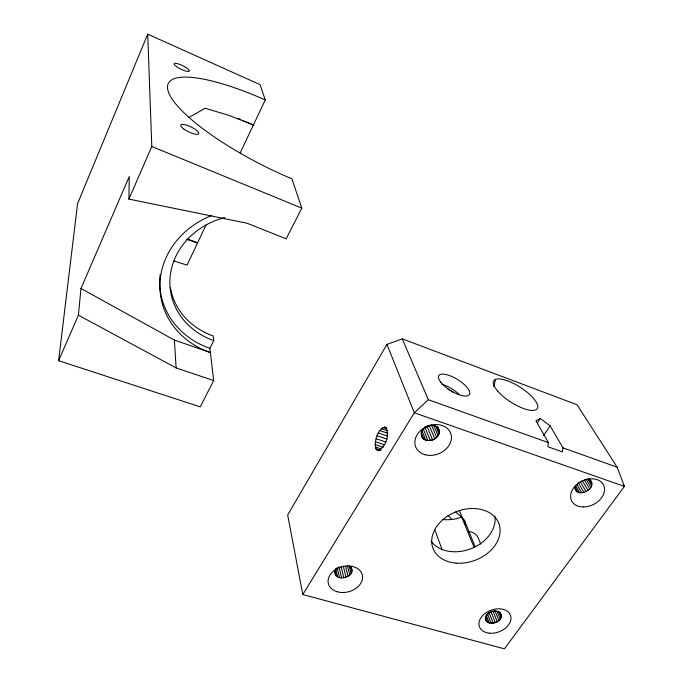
<?xml version="1.0" encoding="UTF-8"?>
<svg xmlns="http://www.w3.org/2000/svg" width="683" height="683" viewBox="0 0 683 683"><rect width="100%" height="100%" fill="white"/><g stroke="black" fill="none" stroke-linecap="round" stroke-linejoin="round"><path stroke-width="1.02" d="M589.344 478.809C600.28 489.037 573.344 500.571 575.359 485.519M240.16 152.941L265.252 99.94A119.226 30.018 27.1 0 0 168.325 91.693A119.226 30.018 27.1 0 0 291.906 178.844L301.809 208.153L286.151 238.785L247.118 223.264L128.908 199.086L129.258 176.521L80.987 288.499L78.4 315.187L58.601 360.684L200.239 406.855L213.677 380.576L209.903 348.347A82.626 73.627 -9.2 0 1 160.155 274.506M439.007 429.846L436.65 426.764C431.28 423.52 423.614 426.371 421.471 432.228L421.513 436.147L423.895 439.203C429.257 442.379 436.83 439.562 439.007 433.765L439.007 429.846L437.76 426.918M375.163 444.548C375.778 438.145 377.75 429.598 384.418 427.114L385.69 427.49C389.925 434.729 385.801 447.203 378.1 450.515L375.906 448.859L375.163 444.548L383.223 447.237M335.84 569.263C329.991 584.597 361.401 576.742 349.226 565.908M58.601 360.684L77.589 203.611L147.716 34.15L260.086 84.658L265.252 99.94M562.98 447.843L562.399 451.881L547.834 446.699L548.44 442.644L535.976 420.737L540.27 418.457L550.148 425.902L562.98 447.843L617.159 467.206L624.399 486.398L504.447 648.85L302.791 594.526L287.68 514.999L386.945 344.411L402.244 338.853L577.075 404.763L617.159 467.206M439.314 431.767C438.751 439.476 427.737 443.583 422.435 437.846L421.18 434.234C421.667 426.465 432.817 422.307 438.102 428.139L439.314 431.767L437.24 426.884M501.057 617.526C502.85 608.374 487.705 609.876 485.741 616.834C484.051 625.944 499.06 624.424 501.057 617.526L498.667 611.626M493.852 386.604L495.517 379.406M128.908 199.086L151.797 146.486L147.716 34.15M206.146 224.792L187.065 265.098L173.969 260.974M209.903 348.347L213.788 340.612L213.207 335.968A72.142 64.424 -9.1 0 1 170.366 287.406M302.791 594.526L414.316 412.78L428.335 399.726L548.44 442.644M537.29 422.871L540.27 418.457M543.608 435.489L550.148 425.902M189.037 117.425L205.148 108.221L228.489 115.231L253.393 124.989L244.693 121.215M475.112 546.596L464.346 520.267L461.665 516.954L457.294 518.482A36.72 28.942 -5 0 1 442.729 519.584M186.442 239.255L197.583 242.883L187.68 239.084M375.906 448.859L380.969 450.541M376.854 450.071L378.869 450.737M375.334 446.981L381.396 448.996M376.034 438.742L386.091 442.114M375.402 441.739L384.461 444.77M78.4 315.187L176.12 367.924L213.677 380.576M377.025 435.745L387.073 439.126M379.774 430.555L387.824 433.278M378.297 432.954L387.346 436.01M384.418 427.114L386.424 427.797M382.941 427.524L386.971 428.898M381.353 428.702L387.398 430.76M587.764 479.15L590.428 480.619L591.384 482.027M80.987 288.499L174.404 340.083L210.398 352.548A83.198 73.977 -9.3 0 1 159.89 285.349A83.198 73.977 -9.3 0 1 211.704 215.487M151.797 146.486L301.809 208.153M237.966 118.296L240.843 119.551M455.732 512.019L461.87 517.236M447.997 515.426L451.608 519.148M623.255 484.606L624.399 486.398L414.316 412.78L386.945 344.411M589.105 479.15L591.802 483.684M587.867 479.125L591.64 485.485M586.082 479.116L590.923 487.303M584.332 479.901L589.694 489.011M582.172 480.473L588.037 490.505M580.234 481.635L586.074 491.675M578.108 482.394L583.922 492.452M577.007 484.537L581.737 492.776M575.479 485.306L579.662 492.622M574.71 486.518L577.844 492.008M574.83 488.225L576.392 490.966M402.244 338.853L428.335 399.726M435.694 425.936L439.007 433.765M433.568 424.92L438.11 435.703M431.34 424.689L436.676 437.462M480.755 544.078L478.305 538.187A15.12 11.159 -20.3 0 0 468.051 531.511M429.103 425.133L434.806 438.913M426.969 426.166L432.638 439.954M459.207 510.252L462.801 519.08M461.665 516.954L473.959 547.134M424.681 426.73L430.299 440.535M499.794 612.011L501.39 615.938M423.178 428.762L427.959 440.595M497.019 611.208L500.204 619.088M494.927 610.653L498.889 620.514M421.821 430.281L425.774 440.142M492.87 610.858L497.207 621.718M421.138 432.305L423.895 439.203M421.266 434.892L422.435 437.846M490.957 611.746L495.269 622.614M488.917 612.258L493.203 623.135M487.278 613.368L491.154 623.255M486.168 615.05L489.25 622.964M485.323 616.339L487.628 622.273M485.254 618.277L486.398 621.24M434.687 529.462L442.021 549.397M464.346 520.267L465.635 525.048M243.729 120.797L243.848 121.25M351.088 566.438L351.993 570.143M350.499 566.694L351.796 571.859M349.218 566.309L351.036 573.549M347.442 565.772L349.764 575.086M345.538 566.164L348.065 576.375M343.301 566.079L346.05 577.323M341.141 566.617L343.856 577.869M338.956 566.728L341.645 577.98M337.129 567.411L339.545 577.647M335.763 568.58L337.718 576.887M335.063 570.561L336.267 575.752M334.585 571.201L335.31 574.318M174.404 340.083L176.12 367.924M213.788 340.612A72.697 64.765 -9.2 0 1 170.084 277.178A72.697 64.765 -9.2 0 1 224.767 217.57M494.868 516.194A34.713 25.92 -20.6 0 1 470.971 548.688A34.713 25.92 -20.6 0 1 431.05 540.996M448.022 389.156A11.944 4.457 31.8 0 1 453.222 392.401M442.021 384.264A17.92 6.685 31.8 0 1 458.925 394.253M176.538 66.627A8.503 1.964 25.9 0 0 189.242 71.263A8.503 1.964 25.9 0 0 179.39 64.262A8.503 1.964 25.9 0 0 176.538 66.627M183.753 128.967A9.946 2.741 25.7 0 0 198.633 133.859A9.946 2.741 25.7 0 0 186.98 125.271A9.946 2.741 25.7 0 0 183.753 128.967M456.073 563.134A35.2 26.074 -20.6 0 0 499.213 524.501A35.2 26.074 -20.6 0 0 442.473 520.036A35.2 26.074 -20.6 0 0 456.073 563.134M497.617 391.043A25.826 8.785 32.6 0 0 535.942 409.791A25.826 8.785 32.6 0 0 513.061 383.214A25.826 8.785 32.6 0 0 497.617 391.043M489.702 633.209A16.554 11.534 -20.1 0 0 510.713 616.015A16.554 11.534 -20.1 0 0 484.46 613.889A16.554 11.534 -20.1 0 0 489.702 633.209M337.291 591.777A17.519 12.943 -14.6 0 0 362.596 576.768A17.519 12.943 -14.6 0 0 336.156 569.161A17.519 12.943 -14.6 0 0 337.291 591.777M583.717 506.957A17.826 13.011 -26.2 0 0 603.832 485.596A17.826 13.011 -26.2 0 0 575.154 486.091A17.826 13.011 -26.2 0 0 583.717 506.957M425.039 454.724A18.782 14.847 -21.4 0 0 451.42 436.557A18.782 14.847 -21.4 0 0 422.99 428.676A18.782 14.847 -21.4 0 0 425.039 454.724M490.889 623.101A8.051 5.626 -20.1 0 0 501.074 614.691A8.051 5.626 -20.1 0 0 488.268 613.693A8.051 5.626 -20.1 0 0 490.889 623.101M440.885 382.36A17.997 6.54 31.7 0 0 468.043 395.645A17.997 6.54 31.7 0 0 453.401 377.212A17.997 6.54 31.7 0 0 440.885 382.36"/></g></svg>
